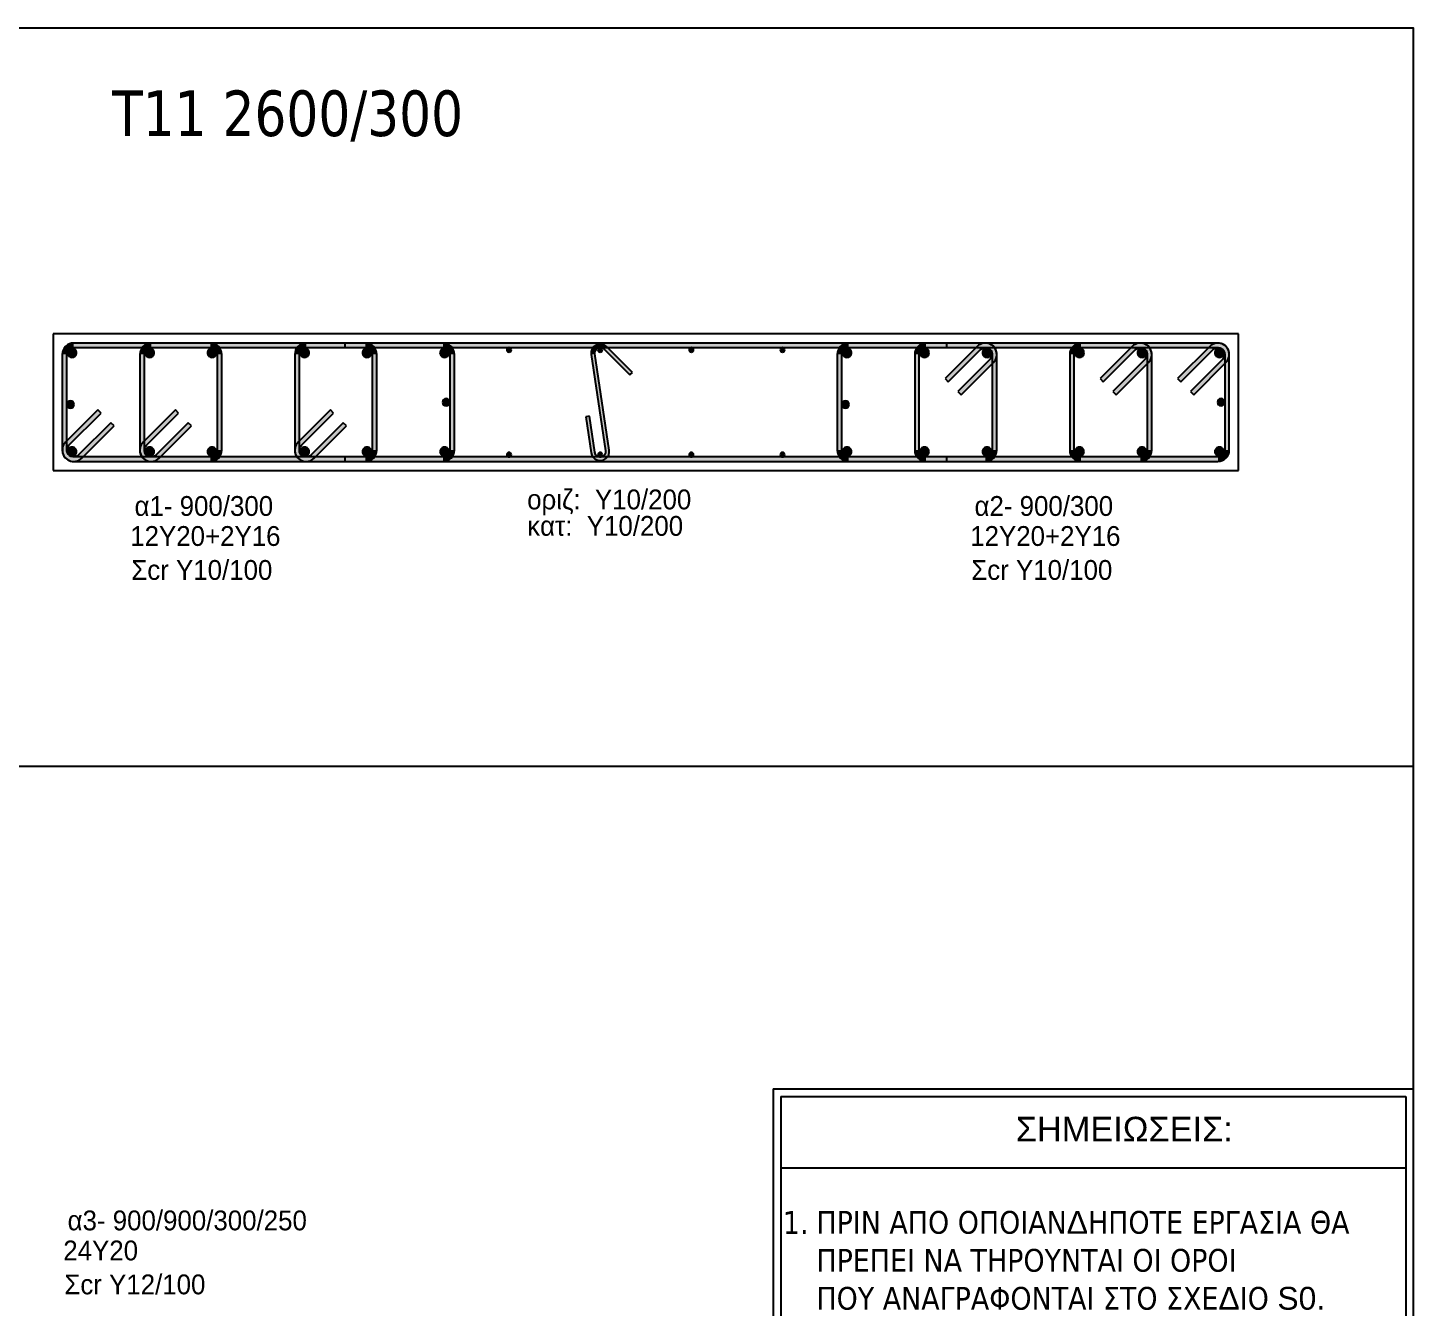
# Model space of a CAD drawing. Header units: millimetres. Extents: x -2171 to 1563, y -1758 to -1505.
# Drawn here: x -320.8 to -305.6, y -1604.29 to -1590.25 of the extents above; entities that cross this region are included whole.
import ezdxf

# ---------------------------------------------------------------- set-up
doc = ezdxf.new("R2010")
doc.units = ezdxf.units.MM
for name, color, linetype in [('-S-A3 PAGE', 3, 'Continuous'), ('-S_TEXT', 3, 'Continuous'), ('Col_Det', 7, 'Continuous'), ('Col_Det_Fill', 7, 'Continuous'), ('Geo_Col_Pro_1', 7, 'Continuous'), ('pinakaki', 153, 'Continuous')]:
    doc.layers.add(name, color=color, linetype=linetype)
doc.styles.add('S1Arl22_b_934_161', font='arial.ttf', dxfattribs={"width": 0.933629, "height": 0.002175})
doc.styles.get("Standard").update_dxf_attribs({"font": 'tahoma.ttf'})

# ---------------------------------------------------------------- blocks, each defined once
blk = doc.blocks.new('PINAKAKI')
at = {"layer": '-S-A3 PAGE', "ltscale": 5}
blk.add_line((121995.588, -208359.262), (121988.733, -208359.262), dxfattribs=at)
at = {"color": 0}
for p, q in [((121988.65, -208358.392), (121988.65, -208373.351)), ((121988.65, -208358.392), (121995.67, -208358.392)), ((121995.67, -208358.392), (121995.669, -208370.631)), ((121988.733, -208358.475), (121988.733, -208370.548)), ((121988.733, -208358.475), (121995.588, -208358.475)), ((121995.588, -208358.475), (121995.588, -208370.548))]:
    blk.add_line(p, q, dxfattribs=at)
at = {"layer": '-S_TEXT', "color": 3}
blk.add_text('1.', height=0.25, dxfattribs=at).set_placement((121988.755, -208359.983))
at = {"layer": '-S_TEXT', "color": 3, "insert": (121989.123, -208359.731), "char_height": 0.25, "attachment_point": 1}
blk.add_mtext_dynamic_manual_height_columns('ΠΡΙΝ ΑΠΟ ΟΠΟΙΑΝ{\\fArial|b0|i0|c186|p34;Δ}ΗΠΟΤΕ ΕΡΓΑΣΙΑ ΘΑ ΠΡΕΠΕΙ ΝΑ ΤΗΡΟΥΝΤΑΙ ΟΙ ΟΡΟΙ\\PΠΟΥ ΑΝΑΓΡΑΦΟΝΤΑΙ ΣΤΟ ΣΧΕ{\\fArial|b0|i0|c186|p34;Δ}ΙΟ {\\fArial|b0|i0|c186|p34;S0.}', width=6.38621, gutter_width=1, heights=[0], dxfattribs=at)
at = {"layer": 'pinakaki', "ltscale": 0.005, "insert": (121991.31, -208358.698), "char_height": 0.26955, "width": 6.67467, "attachment_point": 1}
blk.add_mtext('{\\fArial|b0|i0|c161|p34;ΣΗΜΕΙΩΣΕΙΣ:}', dxfattribs=at)

msp = doc.modelspace()

# ---------------------------------------------------------------- hatches: boundary and pattern name
at = {"layer": 'Col_Det_Fill'}
for color, points in [(252, [(-320.2937, -1593.7598), (-320.2937, -1593.7098, 0.4142136), (-320.4187, -1593.8348), (-320.3687, -1593.8348, -0.4142136)]), (252, [(-320.3687, -1593.8348), (-320.4187, -1593.8348), (-320.4187, -1594.8848), (-320.3687, -1594.8848)]), (12, [(-320.3614, -1593.8171, 0.4142136), (-320.3114, -1593.8671, 0.4142136), (-320.2614, -1593.8171, 0.4142136), (-320.3114, -1593.7671, 0.4142136)]), (252, [(-316.2437, -1593.7598), (-316.2437, -1593.7098), (-320.2937, -1593.7098), (-320.2937, -1593.7598)]), (252, [(-319.4437, -1593.7598), (-319.4437, -1593.7098, 0.4142136), (-319.5687, -1593.8348), (-319.5187, -1593.8348, -0.4142136)]), (252, [(-319.5187, -1593.8348), (-319.5687, -1593.8348), (-319.5687, -1594.8848), (-319.5187, -1594.8848)]), (56, [(-319.5114, -1593.8171, 0.4142136), (-319.4614, -1593.8671, 0.4142136), (-319.4114, -1593.8171, 0.4142136), (-319.4614, -1593.7671, 0.4142136)]), (252, [(-318.7937, -1593.7598), (-318.7937, -1593.7098), (-319.4437, -1593.7098), (-319.4437, -1593.7598)]), (56, [(-318.826, -1593.8171, 0.4142136), (-318.776, -1593.8671, 0.4142136), (-318.726, -1593.8171, 0.4142136), (-318.776, -1593.7671, 0.4142136)]), (252, [(-318.7187, -1593.8348), (-318.6687, -1593.8348, 0.4142136), (-318.7937, -1593.7098), (-318.7937, -1593.7598, -0.4142136)]), (252, [(-318.7187, -1594.8848), (-318.6687, -1594.8848), (-318.6687, -1593.8348), (-318.7187, -1593.8348)]), (252, [(-317.7437, -1593.7598), (-317.7437, -1593.7098, 0.4142136), (-317.8687, -1593.8348), (-317.8187, -1593.8348, -0.4142136)]), (252, [(-317.8187, -1593.8348), (-317.8687, -1593.8348), (-317.8687, -1594.8848), (-317.8187, -1594.8848)]), (56, [(-317.8114, -1593.8171, 0.4142136), (-317.7614, -1593.8671, 0.4142136), (-317.7114, -1593.8171, 0.4142136), (-317.7614, -1593.7671, 0.4142136)]), (252, [(-317.0937, -1593.7598), (-317.0937, -1593.7098), (-317.7437, -1593.7098), (-317.7437, -1593.7598)]), (252, [(-310.7172, -1593.7598), (-310.7172, -1593.7098), (-317.3202, -1593.7098), (-317.3202, -1593.7598)]), (56, [(-317.126, -1593.8171, 0.4142136), (-317.076, -1593.8671, 0.4142136), (-317.026, -1593.8171, 0.4142136), (-317.076, -1593.7671, 0.4142136)]), (252, [(-317.0187, -1593.8348), (-316.9687, -1593.8348, 0.4142136), (-317.0937, -1593.7098), (-317.0937, -1593.7598, -0.4142136)]), (252, [(-317.0187, -1594.8848), (-316.9687, -1594.8848), (-316.9687, -1593.8348), (-317.0187, -1593.8348)]), (12, [(-316.276, -1593.8171, 0.4142136), (-316.226, -1593.8671, 0.4142136), (-316.176, -1593.8171, 0.4142136), (-316.226, -1593.7671, 0.4142136)]), (252, [(-316.1687, -1593.8348), (-316.1187, -1593.8348, 0.4142136), (-316.2437, -1593.7098), (-316.2437, -1593.7598, -0.4142136)]), (252, [(-316.1687, -1594.8848), (-316.1187, -1594.8848), (-316.1187, -1593.8348), (-316.1687, -1593.8348)]), (133, [(-315.5433, -1593.7848, 0.4142136), (-315.5183, -1593.8098, 0.4142136), (-315.4933, -1593.7848, 0.4142136), (-315.5183, -1593.7598, 0.4142136)]), (252, [(-314.6175, -1593.8346), (-314.5779, -1593.8287, -0.7233449), (-314.4762, -1593.7774), (-314.4479, -1593.7491, 0.7233449)]), (252, [(-314.4592, -1594.8909), (-314.4197, -1594.885), (-314.5779, -1593.8287), (-314.6175, -1593.8346)]), (133, [(-314.5436, -1593.7848, 0.4142136), (-314.5186, -1593.8098, 0.4142136), (-314.4936, -1593.7848, 0.4142136), (-314.5186, -1593.7598, 0.4142136)]), (252, [(-314.4479, -1593.7491), (-314.4762, -1593.7774), (-314.1933, -1594.0602), (-314.165, -1594.0319)]), (133, [(-313.5438, -1593.7848, 0.4142136), (-313.5188, -1593.8098, 0.4142136), (-313.4938, -1593.7848, 0.4142136), (-313.5188, -1593.7598, 0.4142136)]), (133, [(-312.5441, -1593.7848, 0.4142136), (-312.5191, -1593.8098, 0.4142136), (-312.4941, -1593.7848, 0.4142136), (-312.5191, -1593.7598, 0.4142136)]), (252, [(-311.7937, -1593.7598), (-311.7937, -1593.7098, 0.4142136), (-311.9187, -1593.8348), (-311.8687, -1593.8348, -0.4142136)]), (252, [(-311.8687, -1593.8348), (-311.9187, -1593.8348), (-311.9187, -1594.8848), (-311.8687, -1594.8848)]), (12, [(-311.7614, -1593.8171, 0.4142136), (-311.8114, -1593.7671, 0.4142136), (-311.8614, -1593.8171, 0.4142136), (-311.8114, -1593.8671, 0.4142136)]), (252, [(-307.7437, -1593.7598), (-307.7437, -1593.7098), (-311.7937, -1593.7098), (-311.7937, -1593.7598)]), (252, [(-310.9437, -1593.7598), (-310.9437, -1593.7098, 0.4142136), (-311.0687, -1593.8348), (-311.0187, -1593.8348, -0.4142136)]), (252, [(-311.0187, -1593.8348), (-311.0687, -1593.8348), (-311.0687, -1594.8848), (-311.0187, -1594.8848)]), (56, [(-310.9114, -1593.8171, 0.4142136), (-310.9614, -1593.7671, 0.4142136), (-311.0114, -1593.8171, 0.4142136), (-310.9614, -1593.8671, 0.4142136)]), (252, [(-310.2937, -1593.7598), (-310.2937, -1593.7098), (-310.9437, -1593.7098), (-310.9437, -1593.7598)]), (252, [(-310.3467, -1593.7818), (-310.3821, -1593.7464), (-310.7357, -1594.1), (-310.7003, -1594.1353)]), (252, [(-310.2187, -1593.8348), (-310.1687, -1593.8348, 0.6681786), (-310.3821, -1593.7464), (-310.3467, -1593.7818, -0.6681786)]), (56, [(-310.226, -1593.8171, 0.4142136), (-310.276, -1593.7671, 0.4142136), (-310.326, -1593.8171, 0.4142136), (-310.276, -1593.8671, 0.4142136)]), (252, [(-310.2407, -1593.8878), (-310.2053, -1593.9232, 0.6681786), (-310.2937, -1593.7098), (-310.2937, -1593.7598, -0.6681786)]), (252, [(-310.2187, -1594.8848), (-310.1687, -1594.8848), (-310.1687, -1593.8348), (-310.2187, -1593.8348)]), (252, [(-309.2437, -1593.7598), (-309.2437, -1593.7098, 0.4142136), (-309.3687, -1593.8348), (-309.3187, -1593.8348, -0.4142136)]), (252, [(-309.3187, -1593.8348), (-309.3687, -1593.8348), (-309.3687, -1594.8848), (-309.3187, -1594.8848)]), (56, [(-309.2114, -1593.8171, 0.4142136), (-309.2614, -1593.7671, 0.4142136), (-309.3114, -1593.8171, 0.4142136), (-309.2614, -1593.8671, 0.4142136)]), (252, [(-308.5937, -1593.7598), (-308.5937, -1593.7098), (-309.2437, -1593.7098), (-309.2437, -1593.7598)]), (252, [(-308.6467, -1593.7818), (-308.6821, -1593.7464), (-309.0357, -1594.1), (-309.0003, -1594.1353)]), (252, [(-308.5187, -1593.8348), (-308.4687, -1593.8348, 0.6681786), (-308.6821, -1593.7464), (-308.6467, -1593.7818, -0.6681786)]), (56, [(-308.526, -1593.8171, 0.4142136), (-308.576, -1593.7671, 0.4142136), (-308.626, -1593.8171, 0.4142136), (-308.576, -1593.8671, 0.4142136)]), (252, [(-308.5407, -1593.8878), (-308.5053, -1593.9232, 0.6681786), (-308.5937, -1593.7098), (-308.5937, -1593.7598, -0.6681786)]), (252, [(-308.5187, -1594.8848), (-308.4687, -1594.8848), (-308.4687, -1593.8348), (-308.5187, -1593.8348)]), (252, [(-307.7967, -1593.7818), (-307.8321, -1593.7464), (-308.1857, -1594.1), (-308.1503, -1594.1353)]), (252, [(-307.6687, -1593.8348), (-307.6187, -1593.8348, 0.6681786), (-307.8321, -1593.7464), (-307.7967, -1593.7818, -0.6681786)]), (12, [(-307.676, -1593.8171, 0.4142136), (-307.726, -1593.7671, 0.4142136), (-307.776, -1593.8171, 0.4142136), (-307.726, -1593.8671, 0.4142136)]), (252, [(-307.6907, -1593.8878), (-307.6553, -1593.9232, 0.6681786), (-307.7437, -1593.7098), (-307.7437, -1593.7598, -0.6681786)]), (252, [(-307.6687, -1594.8848), (-307.6187, -1594.8848), (-307.6187, -1593.8348), (-307.6687, -1593.8348)]), (252, [(-310.5942, -1594.2414), (-310.5589, -1594.2767), (-310.2053, -1593.9232), (-310.2407, -1593.8878)]), (252, [(-308.8942, -1594.2414), (-308.8589, -1594.2767), (-308.5053, -1593.9232), (-308.5407, -1593.8878)]), (252, [(-308.0442, -1594.2414), (-308.0089, -1594.2767), (-307.6553, -1593.9232), (-307.6907, -1593.8878)]), (252, [(-319.9932, -1594.4782), (-320.0285, -1594.4429), (-320.3821, -1594.7964), (-320.3467, -1594.8318)]), (12, [(-320.3687, -1594.3834, 0.4142136), (-320.3287, -1594.4234, 0.4142136), (-320.2887, -1594.3834, 0.4142136), (-320.3287, -1594.3434, 0.4142136)]), (252, [(-319.1432, -1594.4782), (-319.1785, -1594.4429), (-319.5321, -1594.7964), (-319.4967, -1594.8318)]), (252, [(-317.4432, -1594.4782), (-317.4785, -1594.4429), (-317.8321, -1594.7964), (-317.7967, -1594.8318)]), (12, [(-316.2487, -1594.3598, 0.4142136), (-316.2087, -1594.3998, 0.4142136), (-316.1687, -1594.3598, 0.4142136), (-316.2087, -1594.3198, 0.4142136)]), (12, [(-311.7887, -1594.3834, 0.4142136), (-311.8287, -1594.3434, 0.4142136), (-311.8687, -1594.3834, 0.4142136), (-311.8287, -1594.4234, 0.4142136)]), (12, [(-307.6687, -1594.3598, 0.4142136), (-307.7087, -1594.3198, 0.4142136), (-307.7487, -1594.3598, 0.4142136), (-307.7087, -1594.3998, 0.4142136)]), (252, [(-320.2407, -1594.9378), (-320.2053, -1594.9732), (-319.8518, -1594.6196), (-319.8871, -1594.5843)]), (252, [(-319.3907, -1594.9378), (-319.3553, -1594.9732), (-319.0018, -1594.6196), (-319.0371, -1594.5843)]), (252, [(-317.6907, -1594.9378), (-317.6553, -1594.9732), (-317.3018, -1594.6196), (-317.3371, -1594.5843)]), (252, [(-314.6372, -1594.5131), (-314.6767, -1594.519), (-314.6175, -1594.9146), (-314.5779, -1594.9087)]), (252, [(-320.3467, -1594.8318), (-320.3821, -1594.7964, 0.6681786), (-320.2937, -1595.0098), (-320.2937, -1594.9598, -0.6681786)]), (252, [(-320.3687, -1594.8848), (-320.4187, -1594.8848, 0.6681786), (-320.2053, -1594.9732), (-320.2407, -1594.9378, -0.6681786)]), (12, [(-320.3614, -1594.9025, 0.4142136), (-320.3114, -1594.9525, 0.4142136), (-320.2614, -1594.9025, 0.4142136), (-320.3114, -1594.8525, 0.4142136)]), (252, [(-319.4967, -1594.8318), (-319.5321, -1594.7964, 0.6681786), (-319.4437, -1595.0098), (-319.4437, -1594.9598, -0.6681786)]), (252, [(-319.5187, -1594.8848), (-319.5687, -1594.8848, 0.6681786), (-319.3553, -1594.9732), (-319.3907, -1594.9378, -0.6681786)]), (56, [(-319.5114, -1594.9025, 0.4142136), (-319.4614, -1594.9525, 0.4142136), (-319.4114, -1594.9025, 0.4142136), (-319.4614, -1594.8525, 0.4142136)]), (56, [(-318.826, -1594.9025, 0.4142136), (-318.776, -1594.9525, 0.4142136), (-318.726, -1594.9025, 0.4142136), (-318.776, -1594.8525, 0.4142136)]), (252, [(-318.7937, -1594.9598), (-318.7937, -1595.0098, 0.4142136), (-318.6687, -1594.8848), (-318.7187, -1594.8848, -0.4142136)]), (252, [(-317.7967, -1594.8318), (-317.8321, -1594.7964, 0.6681786), (-317.7437, -1595.0098), (-317.7437, -1594.9598, -0.6681786)]), (252, [(-317.8187, -1594.8848), (-317.8687, -1594.8848, 0.6681786), (-317.6553, -1594.9732), (-317.6907, -1594.9378, -0.6681786)]), (56, [(-317.8114, -1594.9025, 0.4142136), (-317.7614, -1594.9525, 0.4142136), (-317.7114, -1594.9025, 0.4142136), (-317.7614, -1594.8525, 0.4142136)]), (56, [(-317.126, -1594.9025, 0.4142136), (-317.076, -1594.9525, 0.4142136), (-317.026, -1594.9025, 0.4142136), (-317.076, -1594.8525, 0.4142136)]), (252, [(-317.0937, -1594.9598), (-317.0937, -1595.0098, 0.4142136), (-316.9687, -1594.8848), (-317.0187, -1594.8848, -0.4142136)]), (12, [(-316.276, -1594.9025, 0.4142136), (-316.226, -1594.9525, 0.4142136), (-316.176, -1594.9025, 0.4142136), (-316.226, -1594.8525, 0.4142136)]), (252, [(-316.2437, -1594.9598), (-316.2437, -1595.0098, 0.4142136), (-316.1187, -1594.8848), (-316.1687, -1594.8848, -0.4142136)]), (133, [(-315.5433, -1594.9348, 0.4142136), (-315.5183, -1594.9598, 0.4142136), (-315.4933, -1594.9348, 0.4142136), (-315.5183, -1594.9098, 0.4142136)]), (252, [(-314.5779, -1594.9087), (-314.6175, -1594.9146, 1), (-314.4197, -1594.885), (-314.4592, -1594.8909, -1)]), (133, [(-314.5436, -1594.9348, 0.4142136), (-314.5186, -1594.9598, 0.4142136), (-314.4936, -1594.9348, 0.4142136), (-314.5186, -1594.9098, 0.4142136)]), (133, [(-313.5438, -1594.9348, 0.4142136), (-313.5188, -1594.9598, 0.4142136), (-313.4938, -1594.9348, 0.4142136), (-313.5188, -1594.9098, 0.4142136)]), (133, [(-312.5441, -1594.9348, 0.4142136), (-312.5191, -1594.9598, 0.4142136), (-312.4941, -1594.9348, 0.4142136), (-312.5191, -1594.9098, 0.4142136)]), (252, [(-311.8687, -1594.8848), (-311.9187, -1594.8848, 0.4142136), (-311.7937, -1595.0098), (-311.7937, -1594.9598, -0.4142136)]), (12, [(-311.7614, -1594.9025, 0.4142136), (-311.8114, -1594.8525, 0.4142136), (-311.8614, -1594.9025, 0.4142136), (-311.8114, -1594.9525, 0.4142136)]), (252, [(-311.0187, -1594.8848), (-311.0687, -1594.8848, 0.4142136), (-310.9437, -1595.0098), (-310.9437, -1594.9598, -0.4142136)]), (56, [(-310.9114, -1594.9025, 0.4142136), (-310.9614, -1594.8525, 0.4142136), (-311.0114, -1594.9025, 0.4142136), (-310.9614, -1594.9525, 0.4142136)]), (56, [(-310.226, -1594.9025, 0.4142136), (-310.276, -1594.8525, 0.4142136), (-310.326, -1594.9025, 0.4142136), (-310.276, -1594.9525, 0.4142136)]), (252, [(-310.2937, -1594.9598), (-310.2937, -1595.0098, 0.4142136), (-310.1687, -1594.8848), (-310.2187, -1594.8848, -0.4142136)]), (252, [(-309.3187, -1594.8848), (-309.3687, -1594.8848, 0.4142136), (-309.2437, -1595.0098), (-309.2437, -1594.9598, -0.4142136)]), (56, [(-309.2114, -1594.9025, 0.4142136), (-309.2614, -1594.8525, 0.4142136), (-309.3114, -1594.9025, 0.4142136), (-309.2614, -1594.9525, 0.4142136)]), (56, [(-308.526, -1594.9025, 0.4142136), (-308.576, -1594.8525, 0.4142136), (-308.626, -1594.9025, 0.4142136), (-308.576, -1594.9525, 0.4142136)]), (252, [(-308.5937, -1594.9598), (-308.5937, -1595.0098, 0.4142136), (-308.4687, -1594.8848), (-308.5187, -1594.8848, -0.4142136)]), (12, [(-307.676, -1594.9025, 0.4142136), (-307.726, -1594.8525, 0.4142136), (-307.776, -1594.9025, 0.4142136), (-307.726, -1594.9525, 0.4142136)]), (252, [(-307.7437, -1594.9598), (-307.7437, -1595.0098, 0.4142136), (-307.6187, -1594.8848), (-307.6687, -1594.8848, -0.4142136)]), (252, [(-320.2937, -1594.9598), (-320.2937, -1595.0098), (-316.2437, -1595.0098), (-316.2437, -1594.9598)]), (252, [(-319.4437, -1594.9598), (-319.4437, -1595.0098), (-318.7937, -1595.0098), (-318.7937, -1594.9598)]), (252, [(-317.7437, -1594.9598), (-317.7437, -1595.0098), (-317.0937, -1595.0098), (-317.0937, -1594.9598)]), (252, [(-317.3202, -1594.9598), (-317.3202, -1595.0098), (-310.7172, -1595.0098), (-310.7172, -1594.9598)]), (252, [(-311.7937, -1594.9598), (-311.7937, -1595.0098), (-307.7437, -1595.0098), (-307.7437, -1594.9598)]), (252, [(-310.9437, -1594.9598), (-310.9437, -1595.0098), (-310.2937, -1595.0098), (-310.2937, -1594.9598)]), (252, [(-309.2437, -1594.9598), (-309.2437, -1595.0098), (-308.5937, -1595.0098), (-308.5937, -1594.9598)])]:
    msp.add_hatch(color=color, dxfattribs=at).paths.add_polyline_path(points)

# ---------------------------------------------------------------- linework, layer by layer
at = {"layer": '-S_TEXT', "ltscale": 5}
msp.add_lwpolyline([(-363.7475, -1590.2497), (-305.6, -1590.2497), (-305.6, -1630.2944), (-363.7475, -1630.2944)], close=True, dxfattribs=at)
at = {"layer": 'Col_Det', "color": 7}
for points in [[(-307.5187, -1593.6098), (-320.5187, -1593.6098)], [(-320.5187, -1593.6098), (-320.5187, -1595.1098)], [(-307.5187, -1595.1098), (-307.5187, -1593.6098)], [(-320.4187, -1593.8348), (-320.4187, -1594.8848)], [(-320.3687, -1594.8848), (-320.3687, -1593.8348)], [(-316.2437, -1593.7098), (-320.2937, -1593.7098)], [(-320.2937, -1593.7598), (-316.2437, -1593.7598)], [(-319.5687, -1593.8348), (-319.5687, -1594.8848)], [(-319.5187, -1594.8848), (-319.5187, -1593.8348)], [(-318.7937, -1593.7098), (-319.4437, -1593.7098)], [(-319.4437, -1593.7598), (-318.7937, -1593.7598)], [(-318.7187, -1593.8348), (-318.7187, -1594.8848)], [(-318.6687, -1594.8848), (-318.6687, -1593.8348)], [(-317.8687, -1593.8348), (-317.8687, -1594.8848)], [(-317.8187, -1594.8848), (-317.8187, -1593.8348)], [(-317.0937, -1593.7098), (-317.7437, -1593.7098)], [(-317.7437, -1593.7598), (-317.0937, -1593.7598)], [(-310.7172, -1593.7098), (-317.3202, -1593.7098)], [(-317.3202, -1593.7098), (-317.3202, -1593.7598)], [(-317.3202, -1593.7598), (-310.7172, -1593.7598)], [(-317.0187, -1593.8348), (-317.0187, -1594.8848)], [(-316.9687, -1594.8848), (-316.9687, -1593.8348)], [(-316.1687, -1593.8348), (-316.1687, -1594.8848)], [(-316.1187, -1594.8848), (-316.1187, -1593.8348)], [(-314.6175, -1593.8346), (-314.4592, -1594.8909)], [(-314.4197, -1594.885), (-314.5779, -1593.8287)], [(-314.4762, -1593.7774), (-314.1933, -1594.0602)], [(-314.165, -1594.0319), (-314.4479, -1593.7491)], [(-311.9187, -1593.8348), (-311.9187, -1594.8848)], [(-311.8687, -1594.8848), (-311.8687, -1593.8348)], [(-307.7437, -1593.7098), (-311.7937, -1593.7098)], [(-311.7937, -1593.7598), (-307.7437, -1593.7598)], [(-311.0687, -1593.8348), (-311.0687, -1594.8848)], [(-311.0187, -1594.8848), (-311.0187, -1593.8348)], [(-310.2937, -1593.7098), (-310.9437, -1593.7098)], [(-310.9437, -1593.7598), (-310.2937, -1593.7598)], [(-310.3821, -1593.7464), (-310.7357, -1594.1)], [(-310.7172, -1593.7598), (-310.7172, -1593.7098)], [(-310.7003, -1594.1353), (-310.3467, -1593.7818)], [(-310.2187, -1593.8348), (-310.2187, -1594.8848)], [(-310.1687, -1594.8848), (-310.1687, -1593.8348)], [(-309.3687, -1593.8348), (-309.3687, -1594.8848)], [(-309.3187, -1594.8848), (-309.3187, -1593.8348)], [(-308.5937, -1593.7098), (-309.2437, -1593.7098)], [(-309.2437, -1593.7598), (-308.5937, -1593.7598)], [(-308.6821, -1593.7464), (-309.0357, -1594.1)], [(-309.0003, -1594.1353), (-308.6467, -1593.7818)], [(-308.5187, -1593.8348), (-308.5187, -1594.8848)], [(-308.4687, -1594.8848), (-308.4687, -1593.8348)], [(-307.8321, -1593.7464), (-308.1857, -1594.1)], [(-308.1503, -1594.1353), (-307.7967, -1593.7818)], [(-307.6687, -1593.8348), (-307.6687, -1594.8848)], [(-307.6187, -1594.8848), (-307.6187, -1593.8348)], [(-310.2407, -1593.8878), (-310.5942, -1594.2414)], [(-310.5589, -1594.2767), (-310.2053, -1593.9232)], [(-308.5407, -1593.8878), (-308.8942, -1594.2414)], [(-308.8589, -1594.2767), (-308.5053, -1593.9232)], [(-307.6907, -1593.8878), (-308.0442, -1594.2414)], [(-308.0089, -1594.2767), (-307.6553, -1593.9232)], [(-314.1933, -1594.0602), (-314.165, -1594.0319)], [(-310.7357, -1594.1), (-310.7003, -1594.1353)], [(-309.0357, -1594.1), (-309.0003, -1594.1353)], [(-308.1857, -1594.1), (-308.1503, -1594.1353)], [(-310.5942, -1594.2414), (-310.5589, -1594.2767)], [(-308.8942, -1594.2414), (-308.8589, -1594.2767)], [(-308.0442, -1594.2414), (-308.0089, -1594.2767)], [(-320.0285, -1594.4429), (-320.3821, -1594.7964)], [(-319.9932, -1594.4782), (-320.0285, -1594.4429)], [(-319.1785, -1594.4429), (-319.5321, -1594.7964)], [(-319.1432, -1594.4782), (-319.1785, -1594.4429)], [(-317.4785, -1594.4429), (-317.8321, -1594.7964)], [(-317.4432, -1594.4782), (-317.4785, -1594.4429)], [(-320.3467, -1594.8318), (-319.9932, -1594.4782)], [(-319.8871, -1594.5843), (-320.2407, -1594.9378)], [(-319.8518, -1594.6196), (-319.8871, -1594.5843)], [(-319.4967, -1594.8318), (-319.1432, -1594.4782)], [(-319.0371, -1594.5843), (-319.3907, -1594.9378)], [(-319.0018, -1594.6196), (-319.0371, -1594.5843)], [(-317.7967, -1594.8318), (-317.4432, -1594.4782)], [(-317.3371, -1594.5843), (-317.6907, -1594.9378)], [(-317.3018, -1594.6196), (-317.3371, -1594.5843)], [(-314.6372, -1594.5131), (-314.6767, -1594.519)], [(-314.6767, -1594.519), (-314.6175, -1594.9146)], [(-314.5779, -1594.9087), (-314.6372, -1594.5131)], [(-320.2053, -1594.9732), (-319.8518, -1594.6196)], [(-319.3553, -1594.9732), (-319.0018, -1594.6196)], [(-317.6553, -1594.9732), (-317.3018, -1594.6196)], [(-316.2437, -1594.9598), (-320.2937, -1594.9598)], [(-320.2937, -1595.0098), (-316.2437, -1595.0098)], [(-318.7937, -1594.9598), (-319.4437, -1594.9598)], [(-319.4437, -1595.0098), (-318.7937, -1595.0098)], [(-317.0937, -1594.9598), (-317.7437, -1594.9598)], [(-317.7437, -1595.0098), (-317.0937, -1595.0098)], [(-317.3202, -1594.9598), (-317.3202, -1595.0098)], [(-310.7172, -1594.9598), (-317.3202, -1594.9598)], [(-317.3202, -1595.0098), (-310.7172, -1595.0098)], [(-307.7437, -1594.9598), (-311.7937, -1594.9598)], [(-311.7937, -1595.0098), (-307.7437, -1595.0098)], [(-310.2937, -1594.9598), (-310.9437, -1594.9598)], [(-310.9437, -1595.0098), (-310.2937, -1595.0098)], [(-310.7172, -1595.0098), (-310.7172, -1594.9598)], [(-308.5937, -1594.9598), (-309.2437, -1594.9598)], [(-309.2437, -1595.0098), (-308.5937, -1595.0098)], [(-320.5187, -1595.1098), (-307.5187, -1595.1098)]]:
    msp.add_lwpolyline(points, dxfattribs=at)
for points in [[(-320.2937, -1593.7098, 0.4142136), (-320.4187, -1593.8348)], [(-320.3687, -1593.8348, -0.4142136), (-320.2937, -1593.7598, -0.4142136)], [(-320.3114, -1593.7671, 0.4142136), (-320.3614, -1593.8171, 0.4142136)], [(-320.3614, -1593.8171, 0.4142136), (-320.3114, -1593.8671, 0.4142136)], [(-320.2614, -1593.8171, 0.4142136), (-320.3114, -1593.7671, 0.4142136)], [(-320.3114, -1593.8671, 0.4142136), (-320.2614, -1593.8171, 0.4142136)], [(-319.4437, -1593.7098, 0.4142136), (-319.5687, -1593.8348)], [(-319.5187, -1593.8348, -0.4142136), (-319.4437, -1593.7598, -0.4142136)], [(-319.4614, -1593.7671, 0.4142136), (-319.5114, -1593.8171, 0.4142136)], [(-319.5114, -1593.8171, 0.4142136), (-319.4614, -1593.8671, 0.4142136)], [(-319.4114, -1593.8171, 0.4142136), (-319.4614, -1593.7671, 0.4142136)], [(-319.4614, -1593.8671, 0.4142136), (-319.4114, -1593.8171, 0.4142136)], [(-318.776, -1593.7671, 0.4142136), (-318.826, -1593.8171, 0.4142136)], [(-318.826, -1593.8171, 0.4142136), (-318.776, -1593.8671, 0.4142136)], [(-318.6687, -1593.8348, 0.4142136), (-318.7937, -1593.7098)], [(-318.7937, -1593.7598, -0.4142136), (-318.7187, -1593.8348, -0.4142136)], [(-318.726, -1593.8171, 0.4142136), (-318.776, -1593.7671, 0.4142136)], [(-318.776, -1593.8671, 0.4142136), (-318.726, -1593.8171, 0.4142136)], [(-317.7437, -1593.7098, 0.4142136), (-317.8687, -1593.8348)], [(-317.8187, -1593.8348, -0.4142136), (-317.7437, -1593.7598, -0.4142136)], [(-317.7614, -1593.7671, 0.4142136), (-317.8114, -1593.8171, 0.4142136)], [(-317.8114, -1593.8171, 0.4142136), (-317.7614, -1593.8671, 0.4142136)], [(-317.7114, -1593.8171, 0.4142136), (-317.7614, -1593.7671, 0.4142136)], [(-317.7614, -1593.8671, 0.4142136), (-317.7114, -1593.8171, 0.4142136)], [(-317.076, -1593.7671, 0.4142136), (-317.126, -1593.8171, 0.4142136)], [(-317.126, -1593.8171, 0.4142136), (-317.076, -1593.8671, 0.4142136)], [(-316.9687, -1593.8348, 0.4142136), (-317.0937, -1593.7098)], [(-317.0937, -1593.7598, -0.4142136), (-317.0187, -1593.8348, -0.4142136)], [(-317.026, -1593.8171, 0.4142136), (-317.076, -1593.7671, 0.4142136)], [(-317.076, -1593.8671, 0.4142136), (-317.026, -1593.8171, 0.4142136)], [(-316.226, -1593.7671, 0.4142136), (-316.276, -1593.8171, 0.4142136)], [(-316.276, -1593.8171, 0.4142136), (-316.226, -1593.8671, 0.4142136)], [(-316.1187, -1593.8348, 0.4142136), (-316.2437, -1593.7098)], [(-316.2437, -1593.7598, -0.4142136), (-316.1687, -1593.8348, -0.4142136)], [(-316.176, -1593.8171, 0.4142136), (-316.226, -1593.7671, 0.4142136)], [(-316.226, -1593.8671, 0.4142136), (-316.176, -1593.8171, 0.4142136)], [(-315.5183, -1593.7598, 0.4142136), (-315.5433, -1593.7848, 0.4142136)], [(-315.5433, -1593.7848, 0.4142136), (-315.5183, -1593.8098, 0.4142136)], [(-315.4933, -1593.7848, 0.4142136), (-315.5183, -1593.7598, 0.4142136)], [(-315.5183, -1593.8098, 0.4142136), (-315.4933, -1593.7848, 0.4142136)], [(-314.4479, -1593.7491, 0.7233449), (-314.6175, -1593.8346, 0.7233449)], [(-314.5779, -1593.8287, -0.7233449), (-314.4762, -1593.7774)], [(-314.5186, -1593.7598, 0.4142136), (-314.5436, -1593.7848, 0.4142136)], [(-314.5436, -1593.7848, 0.4142136), (-314.5186, -1593.8098, 0.4142136)], [(-314.4936, -1593.7848, 0.4142136), (-314.5186, -1593.7598, 0.4142136)], [(-314.5186, -1593.8098, 0.4142136), (-314.4936, -1593.7848, 0.4142136)], [(-313.5188, -1593.7598, 0.4142136), (-313.5438, -1593.7848, 0.4142136)], [(-313.5438, -1593.7848, 0.4142136), (-313.5188, -1593.8098, 0.4142136)], [(-313.4938, -1593.7848, 0.4142136), (-313.5188, -1593.7598, 0.4142136)], [(-313.5188, -1593.8098, 0.4142136), (-313.4938, -1593.7848, 0.4142136)], [(-312.5191, -1593.7598, 0.4142136), (-312.5441, -1593.7848, 0.4142136)], [(-312.5441, -1593.7848, 0.4142136), (-312.5191, -1593.8098, 0.4142136)], [(-312.4941, -1593.7848, 0.4142136), (-312.5191, -1593.7598, 0.4142136)], [(-312.5191, -1593.8098, 0.4142136), (-312.4941, -1593.7848, 0.4142136)], [(-311.7937, -1593.7098, 0.4142136), (-311.9187, -1593.8348)], [(-311.8687, -1593.8348, -0.4142136), (-311.7937, -1593.7598, -0.4142136)], [(-311.8114, -1593.7671, 0.4142136), (-311.8614, -1593.8171, 0.4142136)], [(-311.8614, -1593.8171, 0.4142136), (-311.8114, -1593.8671, 0.4142136)], [(-311.7614, -1593.8171, 0.4142136), (-311.8114, -1593.7671, 0.4142136)], [(-311.8114, -1593.8671, 0.4142136), (-311.7614, -1593.8171, 0.4142136)], [(-310.9437, -1593.7098, 0.4142136), (-311.0687, -1593.8348)], [(-311.0187, -1593.8348, -0.4142136), (-310.9437, -1593.7598, -0.4142136)], [(-310.9614, -1593.7671, 0.4142136), (-311.0114, -1593.8171, 0.4142136)], [(-311.0114, -1593.8171, 0.4142136), (-310.9614, -1593.8671, 0.4142136)], [(-310.9114, -1593.8171, 0.4142136), (-310.9614, -1593.7671, 0.4142136)], [(-310.9614, -1593.8671, 0.4142136), (-310.9114, -1593.8171, 0.4142136)], [(-310.1687, -1593.8348, 0.6681786), (-310.3821, -1593.7464)], [(-310.3467, -1593.7818, -0.6681786), (-310.2187, -1593.8348, -0.6681786)], [(-310.276, -1593.7671, 0.4142136), (-310.326, -1593.8171, 0.4142136)], [(-310.326, -1593.8171, 0.4142136), (-310.276, -1593.8671, 0.4142136)], [(-310.2053, -1593.9232, 0.6681786), (-310.2937, -1593.7098)], [(-310.2937, -1593.7598, -0.6681786), (-310.2407, -1593.8878, -0.6681786)], [(-310.226, -1593.8171, 0.4142136), (-310.276, -1593.7671, 0.4142136)], [(-310.276, -1593.8671, 0.4142136), (-310.226, -1593.8171, 0.4142136)], [(-309.2437, -1593.7098, 0.4142136), (-309.3687, -1593.8348)], [(-309.3187, -1593.8348, -0.4142136), (-309.2437, -1593.7598, -0.4142136)], [(-309.2614, -1593.7671, 0.4142136), (-309.3114, -1593.8171, 0.4142136)], [(-309.3114, -1593.8171, 0.4142136), (-309.2614, -1593.8671, 0.4142136)], [(-309.2114, -1593.8171, 0.4142136), (-309.2614, -1593.7671, 0.4142136)], [(-309.2614, -1593.8671, 0.4142136), (-309.2114, -1593.8171, 0.4142136)], [(-308.4687, -1593.8348, 0.6681786), (-308.6821, -1593.7464)], [(-308.6467, -1593.7818, -0.6681786), (-308.5187, -1593.8348, -0.6681786)], [(-308.576, -1593.7671, 0.4142136), (-308.626, -1593.8171, 0.4142136)], [(-308.626, -1593.8171, 0.4142136), (-308.576, -1593.8671, 0.4142136)], [(-308.5053, -1593.9232, 0.6681786), (-308.5937, -1593.7098)], [(-308.5937, -1593.7598, -0.6681786), (-308.5407, -1593.8878, -0.6681786)], [(-308.526, -1593.8171, 0.4142136), (-308.576, -1593.7671, 0.4142136)], [(-308.576, -1593.8671, 0.4142136), (-308.526, -1593.8171, 0.4142136)], [(-307.6187, -1593.8348, 0.6681786), (-307.8321, -1593.7464)], [(-307.7967, -1593.7818, -0.6681786), (-307.6687, -1593.8348, -0.6681786)], [(-307.726, -1593.7671, 0.4142136), (-307.776, -1593.8171, 0.4142136)], [(-307.776, -1593.8171, 0.4142136), (-307.726, -1593.8671, 0.4142136)], [(-307.6553, -1593.9232, 0.6681786), (-307.7437, -1593.7098)], [(-307.7437, -1593.7598, -0.6681786), (-307.6907, -1593.8878, -0.6681786)], [(-307.676, -1593.8171, 0.4142136), (-307.726, -1593.7671, 0.4142136)], [(-307.726, -1593.8671, 0.4142136), (-307.676, -1593.8171, 0.4142136)], [(-320.3287, -1594.3434, 0.4142136), (-320.3687, -1594.3834, 0.4142136)], [(-320.3687, -1594.3834, 0.4142136), (-320.3287, -1594.4234, 0.4142136)], [(-320.2887, -1594.3834, 0.4142136), (-320.3287, -1594.3434, 0.4142136)], [(-320.3287, -1594.4234, 0.4142136), (-320.2887, -1594.3834, 0.4142136)], [(-316.2087, -1594.3198, 0.4142136), (-316.2487, -1594.3598, 0.4142136)], [(-316.2487, -1594.3598, 0.4142136), (-316.2087, -1594.3998, 0.4142136)], [(-316.1687, -1594.3598, 0.4142136), (-316.2087, -1594.3198, 0.4142136)], [(-316.2087, -1594.3998, 0.4142136), (-316.1687, -1594.3598, 0.4142136)], [(-311.8287, -1594.3434, 0.4142136), (-311.8687, -1594.3834, 0.4142136)], [(-311.8687, -1594.3834, 0.4142136), (-311.8287, -1594.4234, 0.4142136)], [(-311.7887, -1594.3834, 0.4142136), (-311.8287, -1594.3434, 0.4142136)], [(-311.8287, -1594.4234, 0.4142136), (-311.7887, -1594.3834, 0.4142136)], [(-307.7087, -1594.3198, 0.4142136), (-307.7487, -1594.3598, 0.4142136)], [(-307.7487, -1594.3598, 0.4142136), (-307.7087, -1594.3998, 0.4142136)], [(-307.6687, -1594.3598, 0.4142136), (-307.7087, -1594.3198, 0.4142136)], [(-307.7087, -1594.3998, 0.4142136), (-307.6687, -1594.3598, 0.4142136)], [(-320.3821, -1594.7964, 0.6681786), (-320.2937, -1595.0098)], [(-320.4187, -1594.8848, 0.6681786), (-320.2053, -1594.9732)], [(-320.2937, -1594.9598, -0.6681786), (-320.3467, -1594.8318, -0.6681786)], [(-320.2407, -1594.9378, -0.6681786), (-320.3687, -1594.8848, -0.6681786)], [(-320.3114, -1594.8525, 0.4142136), (-320.3614, -1594.9025, 0.4142136)], [(-320.3614, -1594.9025, 0.4142136), (-320.3114, -1594.9525, 0.4142136)], [(-320.2614, -1594.9025, 0.4142136), (-320.3114, -1594.8525, 0.4142136)], [(-320.3114, -1594.9525, 0.4142136), (-320.2614, -1594.9025, 0.4142136)], [(-319.5321, -1594.7964, 0.6681786), (-319.4437, -1595.0098)], [(-319.5687, -1594.8848, 0.6681786), (-319.3553, -1594.9732)], [(-319.4437, -1594.9598, -0.6681786), (-319.4967, -1594.8318, -0.6681786)], [(-319.3907, -1594.9378, -0.6681786), (-319.5187, -1594.8848, -0.6681786)], [(-319.4614, -1594.8525, 0.4142136), (-319.5114, -1594.9025, 0.4142136)], [(-319.5114, -1594.9025, 0.4142136), (-319.4614, -1594.9525, 0.4142136)], [(-319.4114, -1594.9025, 0.4142136), (-319.4614, -1594.8525, 0.4142136)], [(-319.4614, -1594.9525, 0.4142136), (-319.4114, -1594.9025, 0.4142136)], [(-318.776, -1594.8525, 0.4142136), (-318.826, -1594.9025, 0.4142136)], [(-318.826, -1594.9025, 0.4142136), (-318.776, -1594.9525, 0.4142136)], [(-318.7937, -1595.0098, 0.4142136), (-318.6687, -1594.8848)], [(-318.7187, -1594.8848, -0.4142136), (-318.7937, -1594.9598, -0.4142136)], [(-318.726, -1594.9025, 0.4142136), (-318.776, -1594.8525, 0.4142136)], [(-318.776, -1594.9525, 0.4142136), (-318.726, -1594.9025, 0.4142136)], [(-317.8321, -1594.7964, 0.6681786), (-317.7437, -1595.0098)], [(-317.8687, -1594.8848, 0.6681786), (-317.6553, -1594.9732)], [(-317.7437, -1594.9598, -0.6681786), (-317.7967, -1594.8318, -0.6681786)], [(-317.6907, -1594.9378, -0.6681786), (-317.8187, -1594.8848, -0.6681786)], [(-317.7614, -1594.8525, 0.4142136), (-317.8114, -1594.9025, 0.4142136)], [(-317.8114, -1594.9025, 0.4142136), (-317.7614, -1594.9525, 0.4142136)], [(-317.7114, -1594.9025, 0.4142136), (-317.7614, -1594.8525, 0.4142136)], [(-317.7614, -1594.9525, 0.4142136), (-317.7114, -1594.9025, 0.4142136)], [(-317.076, -1594.8525, 0.4142136), (-317.126, -1594.9025, 0.4142136)], [(-317.126, -1594.9025, 0.4142136), (-317.076, -1594.9525, 0.4142136)], [(-317.0937, -1595.0098, 0.4142136), (-316.9687, -1594.8848)], [(-317.0187, -1594.8848, -0.4142136), (-317.0937, -1594.9598, -0.4142136)], [(-317.026, -1594.9025, 0.4142136), (-317.076, -1594.8525, 0.4142136)], [(-317.076, -1594.9525, 0.4142136), (-317.026, -1594.9025, 0.4142136)], [(-316.226, -1594.8525, 0.4142136), (-316.276, -1594.9025, 0.4142136)], [(-316.276, -1594.9025, 0.4142136), (-316.226, -1594.9525, 0.4142136)], [(-316.2437, -1595.0098, 0.4142136), (-316.1187, -1594.8848)], [(-316.1687, -1594.8848, -0.4142136), (-316.2437, -1594.9598, -0.4142136)], [(-316.176, -1594.9025, 0.4142136), (-316.226, -1594.8525, 0.4142136)], [(-316.226, -1594.9525, 0.4142136), (-316.176, -1594.9025, 0.4142136)], [(-315.5183, -1594.9098, 0.4142136), (-315.5433, -1594.9348, 0.4142136)], [(-315.4933, -1594.9348, 0.4142136), (-315.5183, -1594.9098, 0.4142136)], [(-314.6175, -1594.9146, 1), (-314.4197, -1594.885)], [(-314.4592, -1594.8909, -1), (-314.5779, -1594.9087, -1)], [(-314.5186, -1594.9098, 0.4142136), (-314.5436, -1594.9348, 0.4142136)], [(-314.4936, -1594.9348, 0.4142136), (-314.5186, -1594.9098, 0.4142136)], [(-313.5188, -1594.9098, 0.4142136), (-313.5438, -1594.9348, 0.4142136)], [(-313.4938, -1594.9348, 0.4142136), (-313.5188, -1594.9098, 0.4142136)], [(-312.5191, -1594.9098, 0.4142136), (-312.5441, -1594.9348, 0.4142136)], [(-312.4941, -1594.9348, 0.4142136), (-312.5191, -1594.9098, 0.4142136)], [(-311.9187, -1594.8848, 0.4142136), (-311.7937, -1595.0098)], [(-311.7937, -1594.9598, -0.4142136), (-311.8687, -1594.8848, -0.4142136)], [(-311.8114, -1594.8525, 0.4142136), (-311.8614, -1594.9025, 0.4142136)], [(-311.8614, -1594.9025, 0.4142136), (-311.8114, -1594.9525, 0.4142136)], [(-311.7614, -1594.9025, 0.4142136), (-311.8114, -1594.8525, 0.4142136)], [(-311.8114, -1594.9525, 0.4142136), (-311.7614, -1594.9025, 0.4142136)], [(-311.0687, -1594.8848, 0.4142136), (-310.9437, -1595.0098)], [(-310.9437, -1594.9598, -0.4142136), (-311.0187, -1594.8848, -0.4142136)], [(-310.9614, -1594.8525, 0.4142136), (-311.0114, -1594.9025, 0.4142136)], [(-311.0114, -1594.9025, 0.4142136), (-310.9614, -1594.9525, 0.4142136)], [(-310.9114, -1594.9025, 0.4142136), (-310.9614, -1594.8525, 0.4142136)], [(-310.9614, -1594.9525, 0.4142136), (-310.9114, -1594.9025, 0.4142136)], [(-310.276, -1594.8525, 0.4142136), (-310.326, -1594.9025, 0.4142136)], [(-310.326, -1594.9025, 0.4142136), (-310.276, -1594.9525, 0.4142136)], [(-310.2937, -1595.0098, 0.4142136), (-310.1687, -1594.8848)], [(-310.2187, -1594.8848, -0.4142136), (-310.2937, -1594.9598, -0.4142136)], [(-310.226, -1594.9025, 0.4142136), (-310.276, -1594.8525, 0.4142136)], [(-310.276, -1594.9525, 0.4142136), (-310.226, -1594.9025, 0.4142136)], [(-309.3687, -1594.8848, 0.4142136), (-309.2437, -1595.0098)], [(-309.2437, -1594.9598, -0.4142136), (-309.3187, -1594.8848, -0.4142136)], [(-309.2614, -1594.8525, 0.4142136), (-309.3114, -1594.9025, 0.4142136)], [(-309.3114, -1594.9025, 0.4142136), (-309.2614, -1594.9525, 0.4142136)], [(-309.2114, -1594.9025, 0.4142136), (-309.2614, -1594.8525, 0.4142136)], [(-309.2614, -1594.9525, 0.4142136), (-309.2114, -1594.9025, 0.4142136)], [(-308.576, -1594.8525, 0.4142136), (-308.626, -1594.9025, 0.4142136)], [(-308.626, -1594.9025, 0.4142136), (-308.576, -1594.9525, 0.4142136)], [(-308.5937, -1595.0098, 0.4142136), (-308.4687, -1594.8848)], [(-308.5187, -1594.8848, -0.4142136), (-308.5937, -1594.9598, -0.4142136)], [(-308.526, -1594.9025, 0.4142136), (-308.576, -1594.8525, 0.4142136)], [(-308.576, -1594.9525, 0.4142136), (-308.526, -1594.9025, 0.4142136)], [(-307.726, -1594.8525, 0.4142136), (-307.776, -1594.9025, 0.4142136)], [(-307.776, -1594.9025, 0.4142136), (-307.726, -1594.9525, 0.4142136)], [(-307.7437, -1595.0098, 0.4142136), (-307.6187, -1594.8848)], [(-307.6687, -1594.8848, -0.4142136), (-307.7437, -1594.9598, -0.4142136)], [(-307.676, -1594.9025, 0.4142136), (-307.726, -1594.8525, 0.4142136)], [(-307.726, -1594.9525, 0.4142136), (-307.676, -1594.9025, 0.4142136)], [(-315.5433, -1594.9348, 0.4142136), (-315.5183, -1594.9598, 0.4142136)], [(-315.5183, -1594.9598, 0.4142136), (-315.4933, -1594.9348, 0.4142136)], [(-314.5436, -1594.9348, 0.4142136), (-314.5186, -1594.9598, 0.4142136)], [(-314.5186, -1594.9598, 0.4142136), (-314.4936, -1594.9348, 0.4142136)], [(-313.5438, -1594.9348, 0.4142136), (-313.5188, -1594.9598, 0.4142136)], [(-313.5188, -1594.9598, 0.4142136), (-313.4938, -1594.9348, 0.4142136)], [(-312.5441, -1594.9348, 0.4142136), (-312.5191, -1594.9598, 0.4142136)], [(-312.5191, -1594.9598, 0.4142136), (-312.4941, -1594.9348, 0.4142136)]]:
    msp.add_lwpolyline(points, format="xyb", dxfattribs=at)
at = {"layer": 'Geo_Col_Pro_1', "color": 4, "linetype": 'Continuous', "ltscale": 0.5}
msp.add_line((-363.7475, -1598.3514), (-305.6, -1598.3514), dxfattribs=at)

# ---------------------------------------------------------------- block references
at = {"layer": '-S_TEXT', "linetype": 'Continuous', "ltscale": 0.5}
msp.add_blockref('PINAKAKI', (-122301.2702, 206756.498), dxfattribs=at)

# ---------------------------------------------------------------- texts
at = {"layer": 'Col_Det', "color": 7, "style": 'S1Arl22_b_934_161', "width": 0.933629}
for s, p in [('οριζ:  Y10/200', (-315.32, -1595.5349)), (' α1- 900/300', (-319.7052, -1595.6065)), (' α2- 900/300', (-310.4915, -1595.6065)), ('κατ:  Y10/200', (-315.32, -1595.8249)), ('12Y20+2Y16', (-319.6738, -1595.936)), ('12Y20+2Y16', (-310.4601, -1595.936)), ('Σcr Y10/100', (-319.6619, -1596.3085)), ('Σcr Y10/100', (-310.4482, -1596.3085)), (' α3- 900/900/300/250', (-320.4395, -1603.4459, 32.25)), ('24Y20', (-320.4081, -1603.7755, 32.25)), ('Σcr Y12/100', (-320.3962, -1604.148, 32.25))]:
    msp.add_text(s, height=0.2175, dxfattribs=at).set_placement(p)
at = {"layer": 'pinakaki', "color": 1, "width": 0.933629}
msp.add_text(' Τ11 2600/300 ', height=0.5, dxfattribs=at).set_placement((-320.0485, -1591.4384))

doc.saveas('drawing.dxf')
